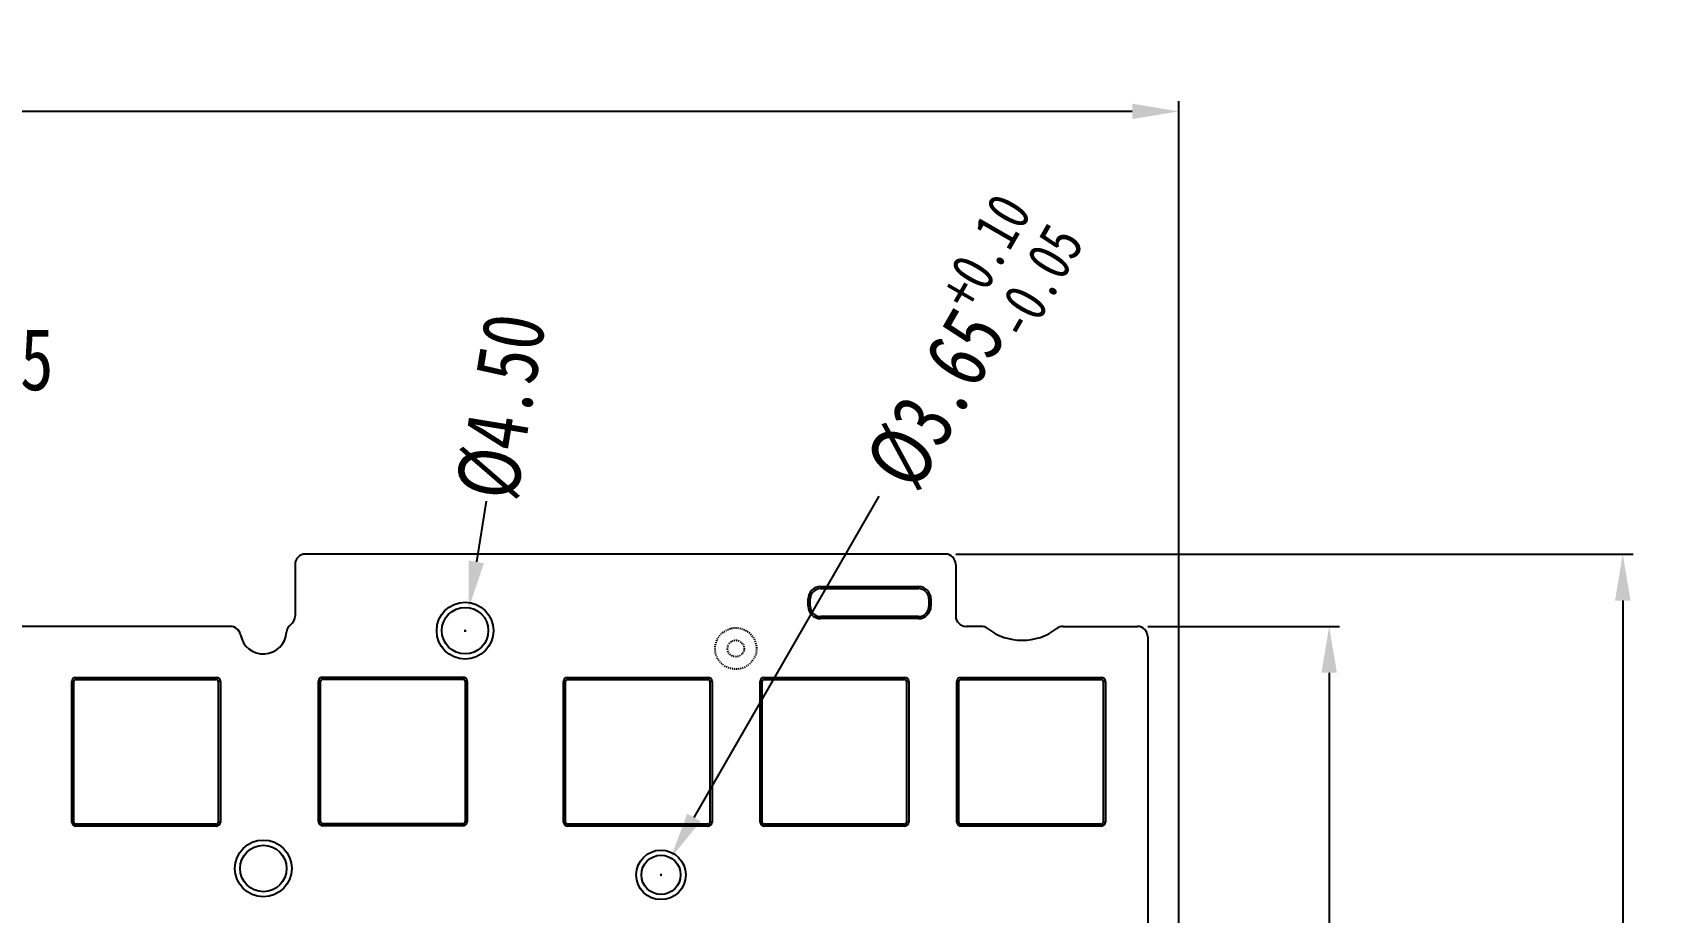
# Model space of a CAD drawing. Header units: inches. Extents: x 1285 to 1753, y 37 to 311.
# Drawn here: x 1594.5 to 1752.5, y 225.4 to 310.6 of the extents above; entities that cross this region are included whole.
import ezdxf

# ---------------------------------------------------------------- set-up
doc = ezdxf.new("R2010")
doc.units = ezdxf.units.IN
doc.header["$LTSCALE"] = 0.909449
doc.header["$MEASUREMENT"] = 0
doc.header["$PDMODE"] = 3
doc.header["$PDSIZE"] = 0.3125
doc.linetypes.add('HIDDEN', pattern=[0.2, 0.1, -0.1])
doc.linetypes.add('PHANTOM', pattern=[0.8, 0.45, -0.05, 0.1, -0.05, 0.1, -0.05])
doc.layers.get('0').update_dxf_attribs({"linetype": 'CONTINUOUS'})
doc.layers.get('Defpoints').update_dxf_attribs({"linetype": 'CONTINUOUS'})
doc.layers.add('DEFAULT_2', color=8, linetype='HIDDEN')
doc.layers.add('DEFAULT_3', color=7, linetype='PHANTOM')
doc.styles.get("Standard").update_dxf_attribs({"font": 'txt', "width": 0.8})
doc.dimstyles.get("Standard").update_dxf_attribs({"dimtxt": 6, "dimasz": 4.5, "dimexe": 1, "dimexo": 1, "dimgap": 0.09, "dimtad": 0, "dimzin": 1, "dimdsep": 46, "dimtxsty": 'Standard', "dimcen": 0.09, "dimclrd": 5, "dimclre": 5, "dimclrt": 1, "dimadec": 0, "dimazin": 0, "dimtp": 0.01, "dimtm": 0.01, "dimtfac": 1, "dimtofl": 0, "dimtmove": 0, "dimatfit": 3, "dimfxl": 1, "dimtolj": 1, "dimtzin": 4, "dimarcsym": 0})

# ---------------------------------------------------------------- blocks, each defined once
blk = doc.blocks.new('*D6')
at = {"layer": 'DEFAULT_3', "color": 3, "linetype": 'ByBlock', "lineweight": -2, "transparency": 16777216}
for p, q in [((1348.86, 160.98), (1348.86, 304)), ((1705.56, 160.98), (1705.56, 304)), ((1353.36, 303), (1426.55, 303)), ((1701.06, 303), (1463.53, 303))]:
    blk.add_line(p, q, dxfattribs=at)
at = {"layer": 'DEFAULT_3', "color": 3, "linetype": 'ByBlock', "transparency": 16777216}
for points in [[(1353.36, 303.75), (1353.36, 302.25), (1348.86, 303)], [(1701.06, 302.25), (1701.06, 303.75), (1705.56, 303)]]:
    blk.add_solid(points, dxfattribs=at)
at = {"layer": 'Defpoints', "color": 0, "linetype": 'ByBlock', "transparency": 16777216}
for p in [(1705.56, 303), (1348.86, 159.98), (1705.56, 159.98)]:
    blk.add_point(p, dxfattribs=at)
at = {"layer": 'DEFAULT_3', "color": 3, "linetype": 'ByBlock', "transparency": 16777216, "insert": (1445.04, 303), "char_height": 6, "attachment_point": 5}
blk.add_mtext('356.70%%P0.1', dxfattribs=at)
blk = doc.blocks.new('*D7')
at = {"layer": 'DEFAULT_3', "color": 3, "linetype": 'ByBlock', "lineweight": -2, "transparency": 16777216}
for p, q in [((1702.56, 253.13), (1721.13, 253.13)), ((1720.13, 248.63), (1720.13, 207.3)), ((1720.13, 133.33), (1720.13, 171.92)), ((1702.56, 128.83), (1721.13, 128.83))]:
    blk.add_line(p, q, dxfattribs=at)
at = {"layer": 'DEFAULT_3', "color": 3, "linetype": 'ByBlock', "transparency": 16777216}
for points in [[(1720.88, 248.63), (1719.38, 248.63), (1720.13, 253.13)], [(1719.38, 133.33), (1720.88, 133.33), (1720.13, 128.83)]]:
    blk.add_solid(points, dxfattribs=at)
at = {"layer": 'Defpoints', "color": 0, "linetype": 'ByBlock', "transparency": 16777216}
for p in [(1701.56, 253.13), (1701.56, 128.83), (1720.13, 128.83)]:
    blk.add_point(p, dxfattribs=at)
at = {"layer": 'DEFAULT_3', "color": 3, "linetype": 'ByBlock', "transparency": 16777216, "insert": (1720.13, 189.61), "char_height": 6, "attachment_point": 5, "rotation": 90}
blk.add_mtext('124.30%%P0.1', dxfattribs=at)
blk = doc.blocks.new('*D8')
at = {"layer": 'DEFAULT_3', "color": 3, "linetype": 'ByBlock', "lineweight": -2, "transparency": 16777216}
for p, q in [((1683.96, 260.13), (1749.57, 260.13)), ((1748.57, 255.63), (1748.57, 207.85)), ((1748.57, 127.1), (1748.57, 171.67)), ((1683.96, 122.6), (1749.57, 122.6))]:
    blk.add_line(p, q, dxfattribs=at)
at = {"layer": 'DEFAULT_3', "color": 3, "linetype": 'ByBlock', "transparency": 16777216}
for points in [[(1749.32, 255.63), (1747.82, 255.63), (1748.57, 260.13)], [(1747.82, 127.1), (1749.32, 127.1), (1748.57, 122.6)]]:
    blk.add_solid(points, dxfattribs=at)
at = {"layer": 'Defpoints', "color": 0, "linetype": 'ByBlock', "transparency": 16777216}
for p in [(1682.96, 260.13), (1748.57, 260.13), (1682.96, 122.6)]:
    blk.add_point(p, dxfattribs=at)
at = {"layer": 'DEFAULT_3', "color": 3, "linetype": 'ByBlock', "transparency": 16777216, "insert": (1748.57, 189.76), "char_height": 6, "attachment_point": 5, "rotation": 90}
blk.add_mtext('137.53%%P0.1', dxfattribs=at)
blk = doc.blocks.new('*D28')
at = {"layer": 'DEFAULT_3', "color": 3, "linetype": 'ByBlock', "lineweight": -2, "transparency": 16777216}
for p, q in [((1676.52, 265.75), (1658.6, 234.61)), ((1655.32, 229.06), (1655.5, 229.06)), ((1655.41, 228.97), (1655.41, 229.15))]:
    blk.add_line(p, q, dxfattribs=at)
at = {"layer": 'DEFAULT_3', "color": 3, "linetype": 'ByBlock', "transparency": 16777216}
blk.add_solid([(1657.95, 234.99), (1659.25, 234.24), (1656.35, 230.71)], dxfattribs=at)
at = {"layer": 'Defpoints', "color": 0, "linetype": 'ByBlock', "transparency": 16777216}
for p in [(1656.35, 230.71), (1654.46, 227.42)]:
    blk.add_point(p, dxfattribs=at)
at = {"layer": 'DEFAULT_3', "color": 3, "linetype": 'ByBlock', "transparency": 16777216, "insert": (1684.82, 280.18), "char_height": 6, "attachment_point": 5, "rotation": 60.0841}
blk.add_mtext('\\A1;\\A1;%%C3.65{\\H0.7x;\\S+0.10^ -0.05;}', dxfattribs=at)
blk = doc.blocks.new('*D33')
at = {"layer": 'DEFAULT_3', "color": 3, "linetype": 'ByBlock', "lineweight": -2, "transparency": 16777216}
for p, q in [((1546.06, 257.48), (1546.06, 279.95)), ((1554.36, 257.48), (1554.36, 279.95)), ((1541.56, 278.95), (1537.06, 278.95)), ((1558.86, 278.95), (1563.36, 278.95))]:
    blk.add_line(p, q, dxfattribs=at)
at = {"layer": 'DEFAULT_3', "color": 3, "linetype": 'ByBlock', "transparency": 16777216}
for points in [[(1541.56, 278.2), (1541.56, 279.7), (1546.06, 278.95)], [(1558.86, 279.7), (1558.86, 278.2), (1554.36, 278.95)]]:
    blk.add_solid(points, dxfattribs=at)
at = {"layer": 'Defpoints', "color": 0, "linetype": 'ByBlock', "transparency": 16777216}
for p in [(1554.36, 278.95), (1546.06, 256.48), (1554.36, 256.48)]:
    blk.add_point(p, dxfattribs=at)
at = {"layer": 'DEFAULT_3', "color": 3, "linetype": 'ByBlock', "transparency": 16777216, "insert": (1580.25, 278.95), "char_height": 6, "attachment_point": 5}
blk.add_mtext('\\A1;8.35%%P0.05', dxfattribs=at)
blk = doc.blocks.new('*D34')
at = {"layer": 'DEFAULT_3', "color": 3, "linetype": 'ByBlock', "lineweight": -2, "transparency": 16777216}
for p, q in [((1638.48, 265.25), (1637.52, 259.38)), ((1636.43, 252.62), (1636.43, 252.8)), ((1636.34, 252.71), (1636.52, 252.71))]:
    blk.add_line(p, q, dxfattribs=at)
at = {"layer": 'DEFAULT_3', "color": 3, "linetype": 'ByBlock', "transparency": 16777216}
blk.add_solid([(1636.78, 259.5), (1638.26, 259.25), (1636.79, 254.93)], dxfattribs=at)
at = {"layer": 'Defpoints', "color": 0, "linetype": 'ByBlock', "transparency": 16777216}
for p in [(1636.79, 254.93), (1636.06, 250.49)]:
    blk.add_point(p, dxfattribs=at)
at = {"layer": 'DEFAULT_3', "color": 3, "linetype": 'ByBlock', "transparency": 16777216, "insert": (1639.99, 274.42), "char_height": 6, "attachment_point": 5, "rotation": 80.6896}
blk.add_mtext('\\A1;%%c4.50', dxfattribs=at)

msp = doc.modelspace()

# ---------------------------------------------------------------- linework, layer by layer
at = {"color": 7, "linetype": 'Continuous'}
for p, q in [((1619.957, 259.129), (1619.957, 254.13)), ((1682.957, 260.129), (1620.957, 260.129)), ((1683.957, 259.129), (1683.957, 254.13)), ((1670.857, 256.98), (1680.357, 256.98)), ((1670.857, 256.98), (1670.857, 256.78)), ((1670.857, 256.78), (1680.357, 256.78)), ((1680.357, 256.98), (1680.357, 256.78)), ((1669.657, 255.78), (1669.857, 255.78)), ((1669.657, 255.08), (1669.657, 255.78)), ((1669.657, 255.08), (1669.857, 255.08)), ((1669.857, 255.08), (1669.857, 255.78)), ((1681.557, 255.78), (1681.357, 255.78)), ((1681.357, 255.78), (1681.357, 255.08)), ((1681.557, 255.08), (1681.357, 255.08)), ((1681.557, 255.78), (1681.557, 255.08)), ((1613.691, 253.13), (1584.127, 253.13)), ((1680.357, 254.08), (1670.857, 254.08)), ((1670.857, 253.88), (1670.857, 254.08)), ((1680.357, 253.88), (1670.857, 253.88)), ((1680.357, 253.88), (1680.357, 254.08)), ((1686.42, 253.13), (1684.957, 253.13)), ((1694.36, 253.13), (1701.557, 253.13)), ((1702.557, 252.13), (1702.557, 223.985)), ((1598.722, 248.183), (1612.322, 248.183)), ((1598.722, 248.183), (1598.722, 247.983)), ((1612.322, 248.183), (1612.322, 247.983)), ((1622.63, 248.215), (1636.23, 248.215)), ((1622.63, 248.215), (1622.63, 248.015)), ((1622.63, 248.015), (1636.23, 248.015)), ((1636.23, 248.215), (1636.23, 248.015)), ((1646.352, 248.183), (1659.952, 248.183)), ((1646.352, 248.183), (1646.352, 247.983)), ((1659.952, 247.983), (1659.952, 248.183)), ((1665.402, 248.183), (1679.002, 248.183)), ((1665.402, 248.183), (1665.402, 247.983)), ((1679.002, 247.983), (1679.002, 248.183)), ((1684.452, 248.183), (1698.052, 248.183)), ((1684.452, 248.183), (1684.452, 247.983)), ((1698.052, 247.983), (1698.052, 248.183)), ((1598.322, 247.783), (1598.522, 247.783)), ((1598.322, 234.183), (1598.322, 247.783)), ((1598.522, 234.183), (1598.522, 247.783)), ((1598.722, 247.983), (1612.322, 247.983)), ((1612.722, 247.783), (1612.522, 247.783)), ((1612.522, 247.783), (1612.522, 234.183)), ((1612.722, 247.783), (1612.722, 234.183)), ((1622.23, 247.815), (1622.43, 247.815)), ((1622.23, 234.215), (1622.23, 247.815)), ((1622.43, 234.215), (1622.43, 247.815)), ((1636.63, 247.815), (1636.43, 247.815)), ((1636.43, 247.815), (1636.43, 234.215)), ((1636.63, 247.815), (1636.63, 234.215)), ((1646.152, 247.783), (1645.952, 247.783)), ((1645.952, 234.183), (1645.952, 247.783)), ((1646.152, 234.183), (1646.152, 247.783)), ((1646.352, 247.983), (1659.952, 247.983)), ((1660.352, 247.783), (1660.152, 247.783)), ((1660.152, 247.783), (1660.152, 234.183)), ((1660.352, 247.783), (1660.352, 234.183)), ((1665.202, 247.783), (1665.002, 247.783)), ((1665.002, 234.183), (1665.002, 247.783)), ((1665.202, 234.183), (1665.202, 247.783)), ((1665.402, 247.983), (1679.002, 247.983)), ((1679.402, 247.783), (1679.202, 247.783)), ((1679.202, 247.783), (1679.202, 234.183)), ((1679.402, 247.783), (1679.402, 234.183)), ((1684.252, 247.783), (1684.052, 247.783)), ((1684.052, 234.183), (1684.052, 247.783)), ((1684.252, 234.183), (1684.252, 247.783)), ((1684.452, 247.983), (1698.052, 247.983)), ((1698.452, 247.783), (1698.252, 247.783)), ((1698.252, 247.783), (1698.252, 234.183)), ((1698.452, 247.783), (1698.452, 234.183)), ((1598.322, 234.183), (1598.522, 234.183)), ((1612.322, 233.983), (1598.722, 233.983)), ((1598.722, 233.783), (1598.722, 233.983)), ((1612.322, 233.783), (1612.322, 233.983)), ((1612.722, 234.183), (1612.522, 234.183)), ((1622.23, 234.215), (1622.43, 234.215)), ((1636.23, 234.015), (1622.63, 234.015)), ((1622.63, 233.815), (1622.63, 234.015)), ((1636.23, 233.815), (1622.63, 233.815)), ((1636.23, 233.815), (1636.23, 234.015)), ((1636.63, 234.215), (1636.43, 234.215)), ((1645.952, 234.183), (1646.152, 234.183)), ((1659.952, 233.983), (1646.352, 233.983)), ((1646.352, 233.983), (1646.352, 233.783)), ((1659.952, 233.783), (1659.952, 233.983)), ((1660.152, 234.183), (1660.352, 234.183)), ((1665.002, 234.183), (1665.202, 234.183)), ((1679.002, 233.983), (1665.402, 233.983)), ((1665.402, 233.983), (1665.402, 233.783)), ((1679.002, 233.783), (1679.002, 233.983)), ((1679.202, 234.183), (1679.402, 234.183)), ((1684.052, 234.183), (1684.252, 234.183)), ((1698.052, 233.983), (1684.452, 233.983)), ((1684.452, 233.983), (1684.452, 233.783)), ((1698.052, 233.783), (1698.052, 233.983)), ((1698.252, 234.183), (1698.452, 234.183)), ((1612.322, 233.783), (1598.722, 233.783)), ((1659.952, 233.783), (1646.352, 233.783)), ((1679.002, 233.783), (1665.402, 233.783)), ((1698.052, 233.783), (1684.452, 233.783))]:
    msp.add_line(p, q, dxfattribs=at)
for centre, radius in [((1636.428, 252.715), 2.75), ((1636.428, 252.715), 2.25), ((1616.888, 229.686), 2.75), ((1616.888, 229.686), 2.25), ((1655.406, 229.064), 2.4), ((1655.406, 229.064), 1.9)]:
    msp.add_circle(centre, radius, dxfattribs=at)
for centre, radius, start, end in [((1620.957, 259.129), 1, 90, 180), ((1682.957, 259.129), 1, 0, 90), ((1670.857, 255.78), 1.2, 90, 180), ((1670.857, 255.78), 1, 90, 180), ((1680.357, 255.78), 1.2, 0, 90), ((1680.357, 255.78), 1, 0, 90), ((1670.857, 255.08), 1.2, 180, 270), ((1670.857, 255.08), 1, 180, 270), ((1680.357, 255.08), 1.2, 270, 0), ((1680.357, 255.08), 1, 270, 0), ((1613.691, 252.13), 1, 10.35922, 90), ((1620.131, 252.501), 1, 125.78519, 176.23225), ((1618.957, 254.13), 1, 305.78519, 0), ((1684.957, 254.13), 1, 180, 270), ((1686.42, 252.13), 1, 52.35662, 90), ((1690.39, 257.277), 5.5, 232.35662, 307.64338), ((1694.36, 252.13), 1, 90, 127.64338), ((1701.557, 252.13), 1, 0, 90), ((1616.888, 252.715), 2.25, 190.35922, 356.23225), ((1598.722, 247.783), 0.4, 90, 180), ((1612.322, 247.783), 0.4, 0, 90), ((1622.63, 247.815), 0.4, 90, 180), ((1622.63, 247.815), 0.2, 90, 180), ((1636.23, 247.815), 0.4, 0, 90), ((1636.23, 247.815), 0.2, 0, 90), ((1646.352, 247.783), 0.4, 90.00008, 179.99992), ((1659.952, 247.783), 0.4, 0.00008, 89.99992), ((1665.402, 247.783), 0.4, 90.00008, 179.99992), ((1679.002, 247.783), 0.4, 0.00008, 89.99992), ((1684.452, 247.783), 0.4, 90.00008, 179.99992), ((1698.052, 247.783), 0.4, 0.00008, 89.99992), ((1598.722, 247.783), 0.2, 90, 180), ((1612.322, 247.783), 0.2, 0, 90), ((1646.352, 247.783), 0.2, 90.00013, 179.99967), ((1659.952, 247.783), 0.2, 0, 89.99967), ((1665.402, 247.783), 0.2, 90.00013, 179.99967), ((1679.002, 247.783), 0.2, 0, 89.99967), ((1684.452, 247.783), 0.2, 90.00013, 179.99967), ((1698.052, 247.783), 0.2, 0, 89.99967), ((1598.722, 234.183), 0.4, 180, 270), ((1598.722, 234.183), 0.2, 180, 270), ((1612.322, 234.183), 0.4, 270, 0), ((1612.322, 234.183), 0.2, 270, 0), ((1622.63, 234.215), 0.4, 180, 270), ((1622.63, 234.215), 0.2, 180, 270), ((1636.23, 234.215), 0.4, 270, 0), ((1636.23, 234.215), 0.2, 270, 0), ((1646.352, 234.183), 0.4, 180.00008, 269.99992), ((1646.352, 234.183), 0.2, 180.00013, 269.99967), ((1659.952, 234.183), 0.4, 270.00008, 359.99992), ((1659.952, 234.183), 0.2, 270.00013, 0), ((1665.402, 234.183), 0.4, 180.00008, 269.99992), ((1665.402, 234.183), 0.2, 180.00013, 269.99967), ((1679.002, 234.183), 0.4, 270.00008, 359.99992), ((1679.002, 234.183), 0.2, 270.00013, 0), ((1684.452, 234.183), 0.4, 180.00008, 269.99992), ((1684.452, 234.183), 0.2, 180.00013, 269.99967), ((1698.052, 234.183), 0.4, 270.00008, 359.99992), ((1698.052, 234.183), 0.2, 270.00013, 0)]:
    msp.add_arc(centre, radius, start, end, dxfattribs=at)
at = {"layer": 'DEFAULT_2', "color": 8, "linetype": 'HIDDEN'}
for p, q in [((1661.17, 252.676), (1661.171, 252.677)), ((1661.243, 249.229), (1661.241, 249.231))]:
    msp.add_line(p, q, dxfattribs=at)
for radius in [2, 0.8]:
    msp.add_circle((1662.652, 250.983), radius, dxfattribs=at)

# ---------------------------------------------------------------- dimensions: what is measured, and where the dimension line sits
at = {"layer": 'DEFAULT_3', "linetype": 'ByBlock'}
dim = msp.add_diameter_dim_2p(p1=(1654.458, 227.417), p2=(1656.353, 230.711), text='\\A1;%%C3.65{\\H0.7x;\\S+0.10^ -0.05;}', dimstyle='Standard', override={"dimclrd": 3, "dimclre": 3, "dimclrt": 3}, dxfattribs=at)
dim.commit()
dim.dimension.update_dxf_attribs({"geometry": '*D28', "text_midpoint": (1684.82, 280.185), "dimtype": 163})
dim = msp.add_linear_dim(base=(1705.557, 302.996), p1=(1348.856, 159.985), p2=(1705.557, 159.985), text='<>%%P0.1', dimstyle='Standard', override={"dimclrd": 3, "dimclre": 3, "dimclrt": 3, "dimtfillclr": 256}, dxfattribs=at)
dim.commit()
dim.dimension.update_dxf_attribs({"geometry": '*D6', "text_midpoint": (1445.037, 302.996), "dimtype": 160})
dim = msp.add_diameter_dim_2p(p1=(1636.064, 250.494), p2=(1636.792, 254.935), dimstyle='Standard', override={"dimclrd": 3, "dimclre": 3, "dimclrt": 3}, dxfattribs=at)
dim.commit()
dim.dimension.update_dxf_attribs({"geometry": '*D34', "text_midpoint": (1639.986, 274.415), "dimtype": 163})
dim = msp.add_linear_dim(base=(1554.356, 278.946), p1=(1546.056, 256.48), p2=(1554.356, 256.48), text='8.35%%P0.05', dimstyle='Standard', override={"dimclrd": 3, "dimclre": 3, "dimclrt": 3}, dxfattribs=at)
dim.commit()
dim.dimension.update_dxf_attribs({"geometry": '*D33', "text_midpoint": (1580.246, 278.946)})
for base, p1, p2, picture, middle in [((1748.567, 260.129), (1682.957, 122.6), (1682.957, 260.129), '*D8', (1748.567, 189.763)), ((1720.128, 128.832), (1701.557, 253.13), (1701.557, 128.832), '*D7', (1720.128, 189.612))]:
    dim = msp.add_linear_dim(base=base, p1=p1, p2=p2, angle=90, text='<>%%P0.1', dimstyle='Standard', override={"dimclrd": 3, "dimclre": 3, "dimclrt": 3, "dimtfillclr": 256}, dxfattribs=at)
    dim.commit()
    dim.dimension.update_dxf_attribs({"geometry": picture, "text_midpoint": middle, "dimtype": 160})

doc.saveas('drawing.dxf')
